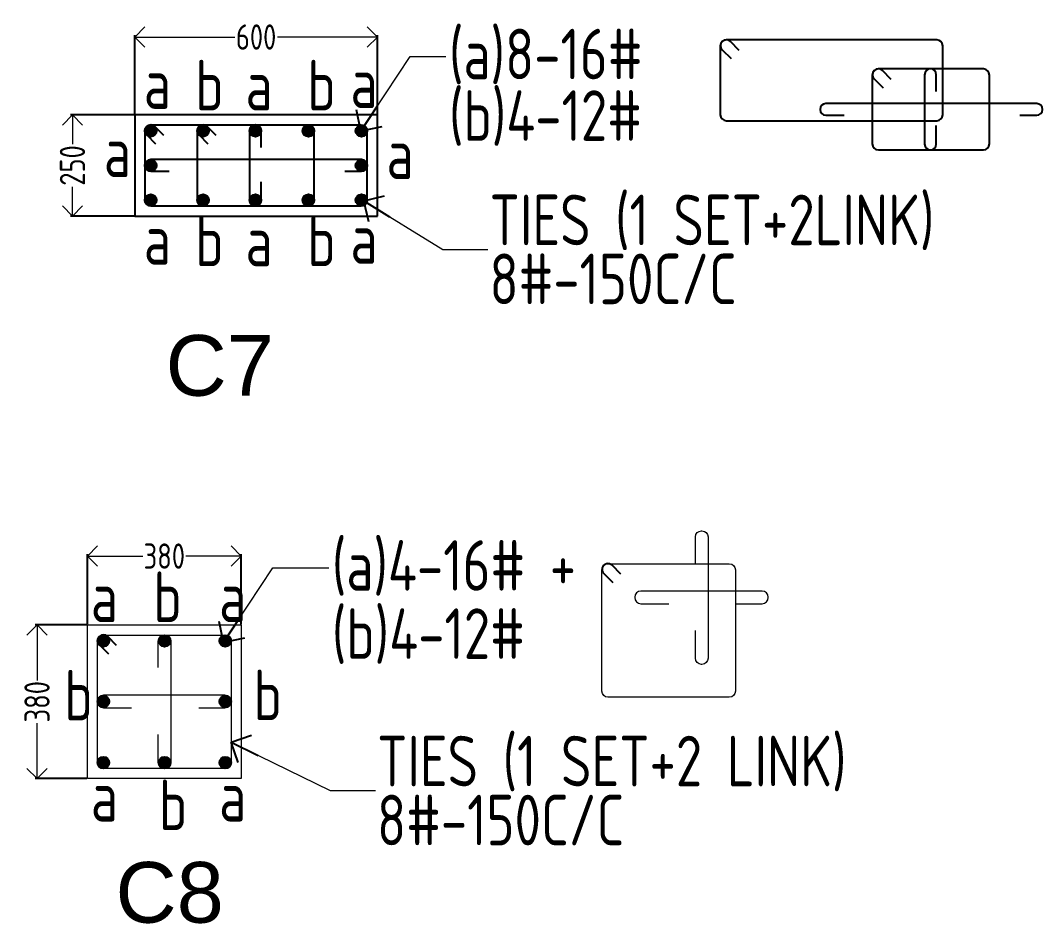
# Model space of a CAD drawing. Header units: inches. Extents: x -605 to 2991212, y -2872845 to 0.
# Drawn here: x 2432944 to 2443053, y -2647750 to -2638818 of the extents above; entities that cross this region are included whole.
import ezdxf

# ---------------------------------------------------------------- set-up
doc = ezdxf.new("R2010")
doc.units = ezdxf.units.IN
doc.header["$LTSCALE"] = 600
doc.header["$MEASUREMENT"] = 0
doc.linetypes.add('DASHED2', pattern=[0.375, 0.25, -0.125])
for name, color, linetype, lineweight in [('GB', 6, 'Continuous', 20), ('rDIMension', 1, 'Continuous', 18), ('rRCC 2', 40, 'Continuous', 15), ('rREINF 1', 1, 'Continuous', 25), ('rREINF 2', 4, 'Continuous', 25)]:
    doc.layers.add(name, color=color, linetype=linetype, lineweight=lineweight)
doc.styles.add('DIM', font='geniso.shx', dxfattribs={"width": 0.85})
doc.styles.get("Standard").update_dxf_attribs({"font": 'arial.ttf'})
doc.dimstyles.new('ST-150', dxfattribs={"dimscale": 75, "dimtxt": 3, "dimasz": 2, "dimexe": 0.18, "dimexo": 0.0625, "dimgap": 0.2, "dimtad": 0, "dimdec": 0, "dimlfac": 2, "dimzin": 0, "dimdsep": 46, "dimtxsty": 'DIM', "dimblk": 'OPEN90', "dimcen": 0.09, "dimclrd": 256, "dimclrt": 7, "dimadec": 0, "dimazin": 0, "dimtfac": 1, "dimtdec": 0, "dimtofl": 0, "dimtmove": 0, "dimatfit": 3, "dimldrblk": 'OPEN90', "dimfxl": 1, "dimtolj": 1, "dimtzin": 0, "dimlwd": -1, "dimarcsym": 0})
doc.dimstyles.new('ST-25', dxfattribs={"dimscale": 100, "dimtxt": 2.5, "dimasz": 2, "dimexe": 0.18, "dimexo": 0.0625, "dimgap": 0.2, "dimtad": 0, "dimdec": 0, "dimlfac": 0.25, "dimzin": 0, "dimdsep": 46, "dimtxsty": 'DIM', "dimblk": 'OPEN90', "dimcen": 0.09, "dimclrd": 256, "dimclrt": 7, "dimadec": 0, "dimazin": 0, "dimtfac": 1, "dimtdec": 0, "dimtofl": 0, "dimtmove": 0, "dimatfit": 3, "dimldrblk": 'OPEN90', "dimfxl": 1, "dimtolj": 1, "dimtzin": 0, "dimlwd": -1, "dimarcsym": 0})

# ---------------------------------------------------------------- blocks, each defined once
blk = doc.blocks.new('_Open90')
at = {"color": 0, "linetype": 'ByBlock', "lineweight": -2}
for p, q in [((-0.5, 0.5), (0, 0)), ((0, 0), (-1, 0)), ((0, 0), (-0.5, -0.5))]:
    blk.add_line(p, q, dxfattribs=at)
blk = doc.blocks.new('*D1506')
at = {"layer": 'Defpoints', "color": 0, "linetype": 'ByBlock'}
for p in [(2434074.60843822, -2638981.914906253), (2434074.60843822, -2639752.269292439), (2436474.60843822, -2639752.269292439)]:
    blk.add_point(p, dxfattribs=at)
at = {"layer": 'rDIMension', "color": 0, "lineweight": -2}
for p, q in [((2434074.60843822, -2639746.019292439), (2434074.60843822, -2638963.914906253)), ((2436474.60843822, -2639746.019292439), (2436474.60843822, -2638963.914906253))]:
    blk.add_line(p, q, dxfattribs=at)
at = {"layer": 'rDIMension'}
for p, q in [((2434274.60843822, -2638981.914906253), (2435063.274776803, -2638981.914906253)), ((2436274.60843822, -2638981.914906253), (2435485.942099638, -2638981.914906253))]:
    blk.add_line(p, q, dxfattribs=at)
at = {"layer": 'rDIMension', "linetype": 'ByBlock', "xscale": 200, "yscale": 200, "zscale": 200, "rotation": 180}
blk.add_blockref('_Open90', (2434074.60843822, -2638981.914906253), dxfattribs=at)
at = {"layer": 'rDIMension', "linetype": 'ByBlock', "xscale": 200, "yscale": 200, "zscale": 200}
blk.add_blockref('_Open90', (2436474.60843822, -2638981.914906253), dxfattribs=at)
at = {"layer": 'rDIMension', "color": 7, "linetype": 'ByBlock', "insert": (2435274.60843822, -2638981.914906253), "char_height": 250, "attachment_point": 5, "style": 'DIM'}
blk.add_mtext('\\A1;600', dxfattribs=at)
blk = doc.blocks.new('*D1507')
at = {"layer": 'Defpoints', "color": 0, "linetype": 'ByBlock'}
for p in [(2434074.60843822, -2639752.269292439), (2433458.608131703, -2640752.269292439), (2434074.60843822, -2640752.269292439)]:
    blk.add_point(p, dxfattribs=at)
at = {"layer": 'rDIMension', "color": 0, "lineweight": -2}
for p, q in [((2434068.35843822, -2639752.269292439), (2433440.608131703, -2639752.269292439)), ((2434068.35843822, -2640752.269292439), (2433440.608131703, -2640752.269292439))]:
    blk.add_line(p, q, dxfattribs=at)
at = {"layer": 'rDIMension'}
for p, q in [((2433458.608131703, -2639952.269292439), (2433458.608131703, -2640040.935631021)), ((2433458.608131703, -2640552.269292439), (2433458.608131703, -2640463.602953856))]:
    blk.add_line(p, q, dxfattribs=at)
at = {"layer": 'rDIMension', "linetype": 'ByBlock', "xscale": 200, "yscale": 200, "zscale": 200}
for p, rotation in [((2433458.608131703, -2639752.269292439), 90), ((2433458.608131703, -2640752.269292439), 270)]:
    blk.add_blockref('_Open90', p, dxfattribs=dict(at, rotation=rotation))
at = {"layer": 'rDIMension', "color": 7, "linetype": 'ByBlock', "insert": (2433458.608131703, -2640252.269292439), "char_height": 250, "attachment_point": 5, "rotation": 90, "style": 'DIM'}
blk.add_mtext('\\A1;250', dxfattribs=at)
blk = doc.blocks.new('*D1635')
at = {"layer": 'Defpoints', "color": 0}
for p in [(2433607.116388973, -2644795.79032752), (2433108.26976323, -2646315.79032752), (2433607.116388973, -2646315.79032752)]:
    blk.add_point(p, dxfattribs=at)
at = {"layer": 'rDIMension', "color": 0, "lineweight": -2}
for p, q in [((2433600.866388973, -2644795.79032752), (2433090.26976323, -2644795.79032752)), ((2433600.866388973, -2646315.79032752), (2433090.26976323, -2646315.79032752))]:
    blk.add_line(p, q, dxfattribs=at)
at = {"layer": 'rDIMension'}
for p, q in [((2433108.26976323, -2644995.79032752), (2433108.26976323, -2645344.456666103)), ((2433108.26976323, -2646115.79032752), (2433108.26976323, -2645767.123988937))]:
    blk.add_line(p, q, dxfattribs=at)
at = {"layer": 'rDIMension', "xscale": 200, "yscale": 200, "zscale": 200}
for p, rotation in [((2433108.26976323, -2644795.79032752), 90), ((2433108.26976323, -2646315.79032752), 270)]:
    blk.add_blockref('_Open90', p, dxfattribs=dict(at, rotation=rotation))
at = {"layer": 'rDIMension', "color": 7, "insert": (2433108.26976323, -2645555.79032752), "char_height": 250, "attachment_point": 5, "rotation": 90, "style": 'DIM'}
blk.add_mtext('\\A1;380', dxfattribs=at)
blk = doc.blocks.new('*D1636')
at = {"layer": 'Defpoints', "color": 0}
for p in [(2435127.116388973, -2644115.292800245), (2433607.116388973, -2644795.79032752), (2435127.116388973, -2644795.79032752)]:
    blk.add_point(p, dxfattribs=at)
at = {"layer": 'rDIMension', "color": 0, "lineweight": -2}
for p, q in [((2433607.116388973, -2644789.54032752), (2433607.116388973, -2644097.292800245)), ((2435127.116388973, -2644789.54032752), (2435127.116388973, -2644097.292800245))]:
    blk.add_line(p, q, dxfattribs=at)
at = {"layer": 'rDIMension'}
for p, q in [((2433807.116388973, -2644115.292800245), (2434155.782727556, -2644115.292800245)), ((2434927.116388973, -2644115.292800245), (2434578.45005039, -2644115.292800245))]:
    blk.add_line(p, q, dxfattribs=at)
at = {"layer": 'rDIMension', "xscale": 200, "yscale": 200, "zscale": 200, "rotation": 180}
blk.add_blockref('_Open90', (2433607.116388973, -2644115.292800245), dxfattribs=at)
at = {"layer": 'rDIMension', "xscale": 200, "yscale": 200, "zscale": 200}
blk.add_blockref('_Open90', (2435127.116388973, -2644115.292800245), dxfattribs=at)
at = {"layer": 'rDIMension', "color": 7, "insert": (2434367.116388973, -2644115.292800245), "char_height": 250, "attachment_point": 5, "style": 'DIM'}
blk.add_mtext('\\A1;380', dxfattribs=at)

msp = doc.modelspace()

# ---------------------------------------------------------------- hatches: boundary and pattern name
at = {"layer": 'rREINF 2'}
h = msp.add_hatch(color=256, dxfattribs=at)
h.dxf.hatch_style = 1
h.paths.add_polyline_path([(2434289.93181267, -2639909.930979664, 1), (2434174.60843822, -2639909.930979664, 1)])
h = msp.add_hatch(color=256, dxfattribs=at)
h.dxf.hatch_style = 1
h.paths.add_polyline_path([(2434692.471731728, -2639910.120379148, -1), (2434807.795106178, -2639910.120379148, -1)])
h = msp.add_hatch(color=256, dxfattribs=at)
h.dxf.hatch_style = 1
h.paths.add_polyline_path([(2435210.042255042, -2639910.345849429, -1), (2435325.365629491, -2639910.345849429, -1)])
h = msp.add_hatch(color=256, dxfattribs=at)
h.dxf.hatch_style = 1
h.paths.add_polyline_path([(2435734.956429601, -2639910.102343749, -1), (2435850.27980405, -2639910.102343749, -1)])
h = msp.add_hatch(color=256, dxfattribs=at)
h.dxf.hatch_style = 1
h.paths.add_polyline_path([(2436259.285063771, -2639909.930979664, -1), (2436374.60843822, -2639909.930979664, -1)])
h = msp.add_hatch(color=256, dxfattribs=at)
h.dxf.hatch_style = 1
h.paths.add_polyline_path([(2434289.93181267, -2640252.269292439, 1), (2434174.60843822, -2640252.269292439, 1)])
h = msp.add_hatch(color=256, dxfattribs=at)
h.dxf.hatch_style = 1
h.paths.add_polyline_path([(2436259.285063771, -2640252.269292439, -1), (2436374.60843822, -2640252.269292439, -1)])
h = msp.add_hatch(color=256, dxfattribs=at)
h.dxf.hatch_style = 1
h.paths.add_polyline_path([(2434289.93181267, -2640594.607605214, 1), (2434174.60843822, -2640594.607605214, 1)])
h = msp.add_hatch(color=256, dxfattribs=at)
h.dxf.hatch_style = 1
h.paths.add_polyline_path([(2434692.471731728, -2640594.797004698, -1), (2434807.795106178, -2640594.797004698, -1)])
h = msp.add_hatch(color=256, dxfattribs=at)
h.dxf.hatch_style = 1
h.paths.add_polyline_path([(2435210.042255042, -2640595.02247498, -1), (2435325.365629491, -2640595.02247498, -1)])
h = msp.add_hatch(color=256, dxfattribs=at)
h.dxf.hatch_style = 1
h.paths.add_polyline_path([(2435734.956429601, -2640594.7789693, -1), (2435850.27980405, -2640594.7789693, -1)])
h = msp.add_hatch(color=256, dxfattribs=at)
h.dxf.hatch_style = 1
h.paths.add_polyline_path([(2436259.285063771, -2640594.607605214, -1), (2436374.60843822, -2640594.607605214, -1)])
h = msp.add_hatch(color=256, dxfattribs=at)
h.dxf.hatch_style = 1
h.paths.add_polyline_path([(2433822.439763423, -2644953.452014744, 1), (2433707.116388973, -2644953.452014744, 1)])
h = msp.add_hatch(color=256, dxfattribs=at)
h.dxf.hatch_style = 1
h.paths.add_polyline_path([(2434311.775580351, -2644953.452014744, -1), (2434427.098954801, -2644953.452014744, -1)])
h = msp.add_hatch(color=256, dxfattribs=at)
h.dxf.hatch_style = 1
h.paths.add_polyline_path([(2434911.793014524, -2644953.452014744, -1), (2435027.116388973, -2644953.452014744, -1)])
h = msp.add_hatch(color=256, dxfattribs=at)
h.dxf.hatch_style = 1
h.paths.add_polyline_path([(2433764.778076198, -2645611.131136142, -1), (2433764.778076198, -2645495.807761692, -1)])
h = msp.add_hatch(color=256, dxfattribs=at)
h.dxf.hatch_style = 1
h.paths.add_polyline_path([(2434969.454701749, -2645611.131136142, 1), (2434969.454701749, -2645495.807761692, 1)])
h = msp.add_hatch(color=256, dxfattribs=at)
h.dxf.hatch_style = 1
h.paths.add_polyline_path([(2433822.439763423, -2646158.128640295, -1), (2433707.116388973, -2646158.128640295, -1)])
h = msp.add_hatch(color=256, dxfattribs=at)
h.dxf.hatch_style = 1
h.paths.add_polyline_path([(2434311.775580351, -2646158.128640295, 1), (2434427.098954801, -2646158.128640295, 1)])
h = msp.add_hatch(color=256, dxfattribs=at)
h.dxf.hatch_style = 1
h.paths.add_polyline_path([(2434911.793014524, -2646158.128640295, 1), (2435027.116388973, -2646158.128640295, 1)])

# ---------------------------------------------------------------- linework, layer by layer
at = {"color": 6, "linetype": 'ByBlock'}
msp.add_lwpolyline([(2436474.60843822, -2640752.269292439), (2436474.60843822, -2639752.269292439), (2434074.60843822, -2639752.269292439), (2434074.60843822, -2640752.269292439)], close=True, dxfattribs=at)
at = {"layer": 'GB', "color": 2, "linetype": 'DASHED2'}
for p in [(2434369.437267576, -2644953.452014744), (2434969.454701749, -2645553.469448917)]:
    msp.add_point(p, dxfattribs=at)
at = {"layer": 'rRCC 2', "color": 1}
for points in [[(2439619.938500865, -2644186.074531324), (2439619.938500865, -2643925.987641263, -0.414213562373095), (2439679.938500865, -2643865.987641263), (2439684.636365999, -2643865.987641263, -0.414213562373095), (2439744.636365999, -2643925.987641263), (2439744.636365999, -2645125.987641263, -0.414213562373095), (2439684.636365999, -2645185.987641263), (2439679.938500865, -2645185.987641263, -0.414213562373095), (2439619.938500865, -2645125.987641263), (2439619.938500865, -2644849.67386351)], [(2440019.851610804, -2644585.987641263), (2440279.938500865, -2644585.987641263, 0.414213562373095), (2440339.938500865, -2644525.987641263), (2440339.938500865, -2644521.28977613, 0.414213562373095), (2440279.938500865, -2644461.28977613), (2439079.938500865, -2644461.28977613, 0.414213562373095), (2439019.938500865, -2644521.28977613), (2439019.938500865, -2644525.987641263, 0.414213562373095), (2439079.938500865, -2644585.987641263), (2439356.252278619, -2644585.987641263)], [(2434307.116388973, -2645215.877217581), (2434307.116388973, -2644955.79032752, -0.414213562373095), (2434367.116388973, -2644895.79032752), (2434371.814254107, -2644895.79032752, -0.414213562373095), (2434431.814254107, -2644955.79032752), (2434431.814254107, -2646155.79032752, -0.414213562373095), (2434371.814254107, -2646215.79032752), (2434367.116388973, -2646215.79032752, -0.414213562373095), (2434307.116388973, -2646155.79032752), (2434307.116388973, -2645879.476549766)], [(2434707.029498912, -2645615.79032752), (2434967.116388973, -2645615.79032752, 0.414213562373095), (2435027.116388973, -2645555.79032752), (2435027.116388973, -2645551.092462386, 0.414213562373095), (2434967.116388973, -2645491.092462386), (2433767.116388973, -2645491.092462386, 0.414213562373095), (2433707.116388973, -2645551.092462386), (2433707.116388973, -2645555.79032752, 0.414213562373095), (2433767.116388973, -2645615.79032752), (2434043.430166726, -2645615.79032752)]]:
    msp.add_lwpolyline(points, format="xyb", dxfattribs=at)
for points in [[(2438695.165180642, -2645450.760961486), (2438695.165180642, -2644250.760961486, -0.414213562373095), (2438755.165180642, -2644190.760961486), (2439955.165180642, -2644190.760961486, -0.414213562373095), (2440015.165180642, -2644250.760961486), (2440015.165180642, -2645450.760961486, -0.414213562373095), (2439955.165180642, -2645510.760961486), (2438755.165180642, -2645510.760961486, -0.414213562373095)], [(2433707.116388973, -2646155.79032752), (2433707.116388973, -2644955.79032752, -0.414213562373095), (2433767.116388973, -2644895.79032752), (2434967.116388973, -2644895.79032752, -0.414213562373095), (2435027.116388973, -2644955.79032752), (2435027.116388973, -2646155.79032752, -0.414213562373095), (2434967.116388973, -2646215.79032752), (2433767.116388973, -2646215.79032752, -0.414213562373095)]]:
    msp.add_lwpolyline(points, format="xyb", close=True, dxfattribs=at)
at = {"layer": 'rRCC 2', "color": 6}
msp.add_lwpolyline([(2433607.116388973, -2646315.79032752), (2433607.116388973, -2644795.79032752), (2435127.116388973, -2644795.79032752), (2435127.116388973, -2646315.79032752)], close=True, dxfattribs=at)
at = {"layer": 'rREINF 1'}
for points in [[(2442065.860473528, -2639749.901911467), (2442065.860473528, -2639069.901911467, 0.414213562373095), (2442005.860473528, -2639009.901911467), (2439925.860473528, -2639009.901911467, 0.414213562373095), (2439865.860473528, -2639069.901911467), (2439865.860473528, -2639749.901911467, 0.414213562373095), (2439925.860473528, -2639809.901911467), (2442005.860473528, -2639809.901911467, 0.414213562373095)], [(2442527.342177046, -2640037.937999127), (2442527.342177046, -2639357.937999127, 0.414213562373095), (2442467.342177046, -2639297.937999127), (2441429.0298863, -2639297.937999127, 0.414213562373095), (2441369.0298863, -2639357.937999127), (2441369.0298863, -2640037.937999127, 0.414213562373095), (2441429.0298863, -2640097.937999127), (2442467.342177046, -2640097.937999127, 0.414213562373095)], [(2436374.60843822, -2640592.269292439), (2436374.60843822, -2639912.269292439, 0.414213562373095), (2436314.60843822, -2639852.269292439), (2434234.60843822, -2639852.269292439, 0.414213562373095), (2434174.60843822, -2639912.269292439), (2434174.60843822, -2640592.269292439, 0.414213562373095), (2434234.60843822, -2640652.269292439), (2436314.60843822, -2640652.269292439, 0.414213562373095)], [(2435850.425840936, -2640592.269292439), (2435850.425840936, -2639912.269292439, 0.414213562373095), (2435790.425840936, -2639852.269292439), (2434752.113550189, -2639852.269292439, 0.414213562373095), (2434692.113550189, -2639912.269292439), (2434692.113550189, -2640592.269292439, 0.414213562373095), (2434752.113550189, -2640652.269292439), (2435790.425840936, -2640652.269292439, 0.414213562373095)]]:
    msp.add_lwpolyline(points, format="xyb", close=True, dxfattribs=at)
for points in [[(2440054.018350495, -2639113.763942148), (2439965.902372174, -2639025.647963827, 0.9999999999999999), (2439884.356432072, -2639107.193903929), (2439972.472410393, -2639195.30988225)], [(2441557.187763267, -2639401.800029808), (2441469.071784946, -2639313.684051487, 0.9999999999999999), (2441387.525844844, -2639395.229991589), (2441475.641823165, -2639483.34596991)], [(2442001.989195406, -2639521.570809238), (2442001.989195406, -2639354.445495658, 0.9999999999999999), (2441886.665820957, -2639354.445495658), (2441886.665820957, -2640040.727252466, 0.9999999999999999), (2442001.989195406, -2640040.727252466), (2442001.989195406, -2639858.119548044)], [(2442828.195800148, -2639755.41187974), (2442995.321113728, -2639755.41187974, 0.9999999999999999), (2442995.321113728, -2639640.08850529), (2440909.678339716, -2639640.08850529, 0.9999999999999999), (2440909.678339716, -2639755.41187974), (2441092.286044138, -2639755.41187974)], [(2434362.766315188, -2639956.13132312), (2434274.650336867, -2639868.015344799, 0.9999999999999999), (2434193.104396765, -2639949.561284901), (2434281.220375086, -2640037.677263222)], [(2434880.271427157, -2639956.13132312), (2434792.155448836, -2639868.015344799, 0.9999999999999999), (2434710.609508734, -2639949.561284901), (2434798.725487055, -2640037.677263222)], [(2435325.072859296, -2640075.90210255), (2435325.072859296, -2639908.77678897, 0.9999999999999999), (2435209.749484847, -2639908.77678897), (2435209.749484847, -2640595.058545777, 0.9999999999999999), (2435325.072859296, -2640595.058545777), (2435325.072859296, -2640412.450841355)], [(2436151.279464038, -2640309.743173051), (2436318.404777618, -2640309.743173051, 0.9999999999999999), (2436318.404777618, -2640194.419798602), (2434232.762003605, -2640194.419798602, 0.9999999999999999), (2434232.762003605, -2640309.743173051), (2434415.369708027, -2640309.743173051)], [(2438883.32305761, -2644294.622992167), (2438795.207079289, -2644206.507013846, 0.9999999999999999), (2438713.661139186, -2644288.052953948), (2438801.777117508, -2644376.168932269)], [(2433895.274265941, -2644999.6523582), (2433807.15828762, -2644911.536379879, 0.9999999999999999), (2433725.612347518, -2644993.082319981), (2433813.728325839, -2645081.198298303)]]:
    msp.add_lwpolyline(points, format="xyb", dxfattribs=at)
at = {"layer": 'rREINF 2'}
for centre, radius in [((2434232.270125445, -2639909.930979664), 57.66168722455272), ((2434750.133418953, -2639910.120379148), 57.66168722455272), ((2435267.703942266, -2639910.345849429), 57.66168722455272), ((2435792.618116826, -2639910.102343749), 57.66168722455272), ((2436316.946750996, -2639909.930979664), 57.66168722455272), ((2434232.270125445, -2640252.269292439), 57.66168722455272), ((2436316.946750996, -2640252.269292439), 57.66168722455272), ((2434232.270125445, -2640594.607605214), 57.66168722455272), ((2434750.133418953, -2640594.797004698), 57.66168722455272), ((2435267.703942266, -2640595.02247498), 57.66168722455272), ((2435792.618116826, -2640594.7789693), 57.66168722455272), ((2436316.946750996, -2640594.607605214), 57.66168722455272), ((2433764.778076198, -2644953.452014744), 57.66168722455272), ((2434369.437267576, -2644953.452014744), 57.66168722455272), ((2434969.454701749, -2644953.452014744), 57.66168722455272), ((2433764.778076198, -2645553.469448917), 57.66168722455271), ((2434969.454701749, -2645553.469448917), 57.66168722455271), ((2433764.778076198, -2646158.128640295), 57.66168722455272), ((2434369.437267576, -2646158.128640295), 57.66168722455272), ((2434969.454701749, -2646158.128640295), 57.66168722455272)]:
    msp.add_circle(centre, radius, dxfattribs=at)

# ---------------------------------------------------------------- texts
at = {"layer": 'rDIMension', "color": 7, "char_height": 500, "width": 1989.773649899596, "attachment_point": 4, "line_spacing_factor": 0.7, "style": 'DIM'}
for s, insert in [('\\A1;(a)8-16#', (2437182.615248313, -2639174.60403519)), ('\\A1;(b)4-12#', (2437182.615248313, -2639783.590695984))]:
    msp.add_mtext(s, dxfattribs=dict(at, insert=insert))
at = {"layer": 'rDIMension', "color": 7, "char_height": 500, "attachment_point": 4, "line_spacing_factor": 0.7, "style": 'DIM'}
for s, insert in [('\\A1;b', (2434672.923404146, -2639458.369085153)), ('\\A1;b', (2435781.385966558, -2639458.369085153)), ('\\A1;a', (2434164.164228966, -2639442.292637543)), ('\\A1;a', (2435169.561374504, -2639458.369085153)), ('\\A1;a', (2436207.224046932, -2639434.249699238)), ('\\A1;a', (2433769.242260275, -2640117.484579136)), ('\\A1;a', (2436563.66542199, -2640136.766887265)), ('\\A1;TIES (1 SET+2LINK)\\P8#-150C/C', (2437583.233930692, -2641082.345627841)), ('\\A1;b', (2434672.923404146, -2640999.028122315)), ('\\A1;b', (2435781.385966558, -2640999.028122315)), ('\\A1;a', (2434164.164228966, -2640982.951674705)), ('\\A1;a', (2435169.561374504, -2640999.028122315)), ('\\A1;a', (2436207.224046932, -2640974.9087364)), ('\\A1;(a)4-16# + ', (2436024.30850092, -2644232.480247096)), ('\\A1;b', (2434258.526034241, -2644518.596017865)), ('\\A1;a', (2433640.166583755, -2644518.596017865)), ('\\A1;a', (2434908.573354319, -2644518.596017865)), ('\\A1;(b)4-12# ', (2436024.30850092, -2644907.009450636)), ('\\A1;b', (2433377.869196728, -2645491.612498918)), ('\\A1;b', (2435249.121725357, -2645489.17279549)), ('\\A1;TIES (1 SET+2 LINK)\\P8#-150C/C', (2436470.706394431, -2646434.096583656)), ('\\A1;b', (2434313.17539101, -2646576.243931208)), ('\\A1;a', (2433640.166583755, -2646490.366370571)), ('\\A1;a', (2434908.573354319, -2646490.366370571))]:
    msp.add_mtext(s, dxfattribs=dict(at, insert=insert))
at = {"layer": 'rRCC 2'}
for s, p in [('C7', (2434379.961690781, -2642529.405063718)), ('C8', (2433884.409105091, -2647740.991281467))]:
    msp.add_text(s, height=600, dxfattribs=at).set_placement(p)

# ---------------------------------------------------------------- dimensions: what is measured, and where the dimension line sits
at = {"layer": 'rDIMension'}
for base, p1, p2, picture, middle in [((2434074.60843822, -2638981.914906253), (2436474.60843822, -2639752.269292439), (2434074.60843822, -2639752.269292439), '*D1506', (2435274.60843822, -2638981.914906253)), ((2435127.116388973, -2644115.292800245), (2433607.116388973, -2644795.79032752), (2435127.116388973, -2644795.79032752), '*D1636', (2434367.116388973, -2644115.292800245))]:
    dim = msp.add_linear_dim(base=base, p1=p1, p2=p2, dimstyle='ST-25', dxfattribs=at)
    dim.commit()
    dim.dimension.update_dxf_attribs({"geometry": picture, "text_midpoint": middle})
for base, p1, p2, picture, middle in [((2433458.608131703, -2640752.269292439), (2434074.60843822, -2639752.269292439), (2434074.60843822, -2640752.269292439), '*D1507', (2433458.608131703, -2640252.269292439)), ((2433108.26976323, -2646315.79032752), (2433607.116388973, -2644795.79032752), (2433607.116388973, -2646315.79032752), '*D1635', (2433108.26976323, -2645555.79032752))]:
    dim = msp.add_linear_dim(base=base, p1=p1, p2=p2, angle=90, dimstyle='ST-25', dxfattribs=at)
    dim.commit()
    dim.dimension.update_dxf_attribs({"geometry": picture, "text_midpoint": middle})

# ---------------------------------------------------------------- leaders
at = {"layer": 'rRCC 2', "annotation_type": 0, "has_hookline": 1, "hookline_direction": 0}
for points in [[(2436311.759745258, -2639911.324241718), (2436797.091774348, -2639174.60403519), (2437152.615248313, -2639174.60403519)], [(2434953.452997865, -2644969.200453625), (2435438.785026954, -2644232.480247096), (2435994.30850092, -2644232.480247096)]]:
    msp.add_leader(points, dimstyle='ST-150', override={"dimasz": 4}, dxfattribs=at)
for points, text_width in [([(2436339.723403684, -2640603.081253631), (2437121.103600642, -2641082.345627841), (2437568.233930692, -2641082.345627841)], 4549.457677165355), ([(2435027.195867423, -2645954.832209446), (2436008.57606438, -2646434.096583656), (2436455.706394431, -2646434.096583656)], 4719.457677165355)]:
    msp.add_leader(points, dimstyle='ST-150', override={"dimasz": 4}, dxfattribs=dict(at, text_width=text_width))

doc.saveas('drawing.dxf')
